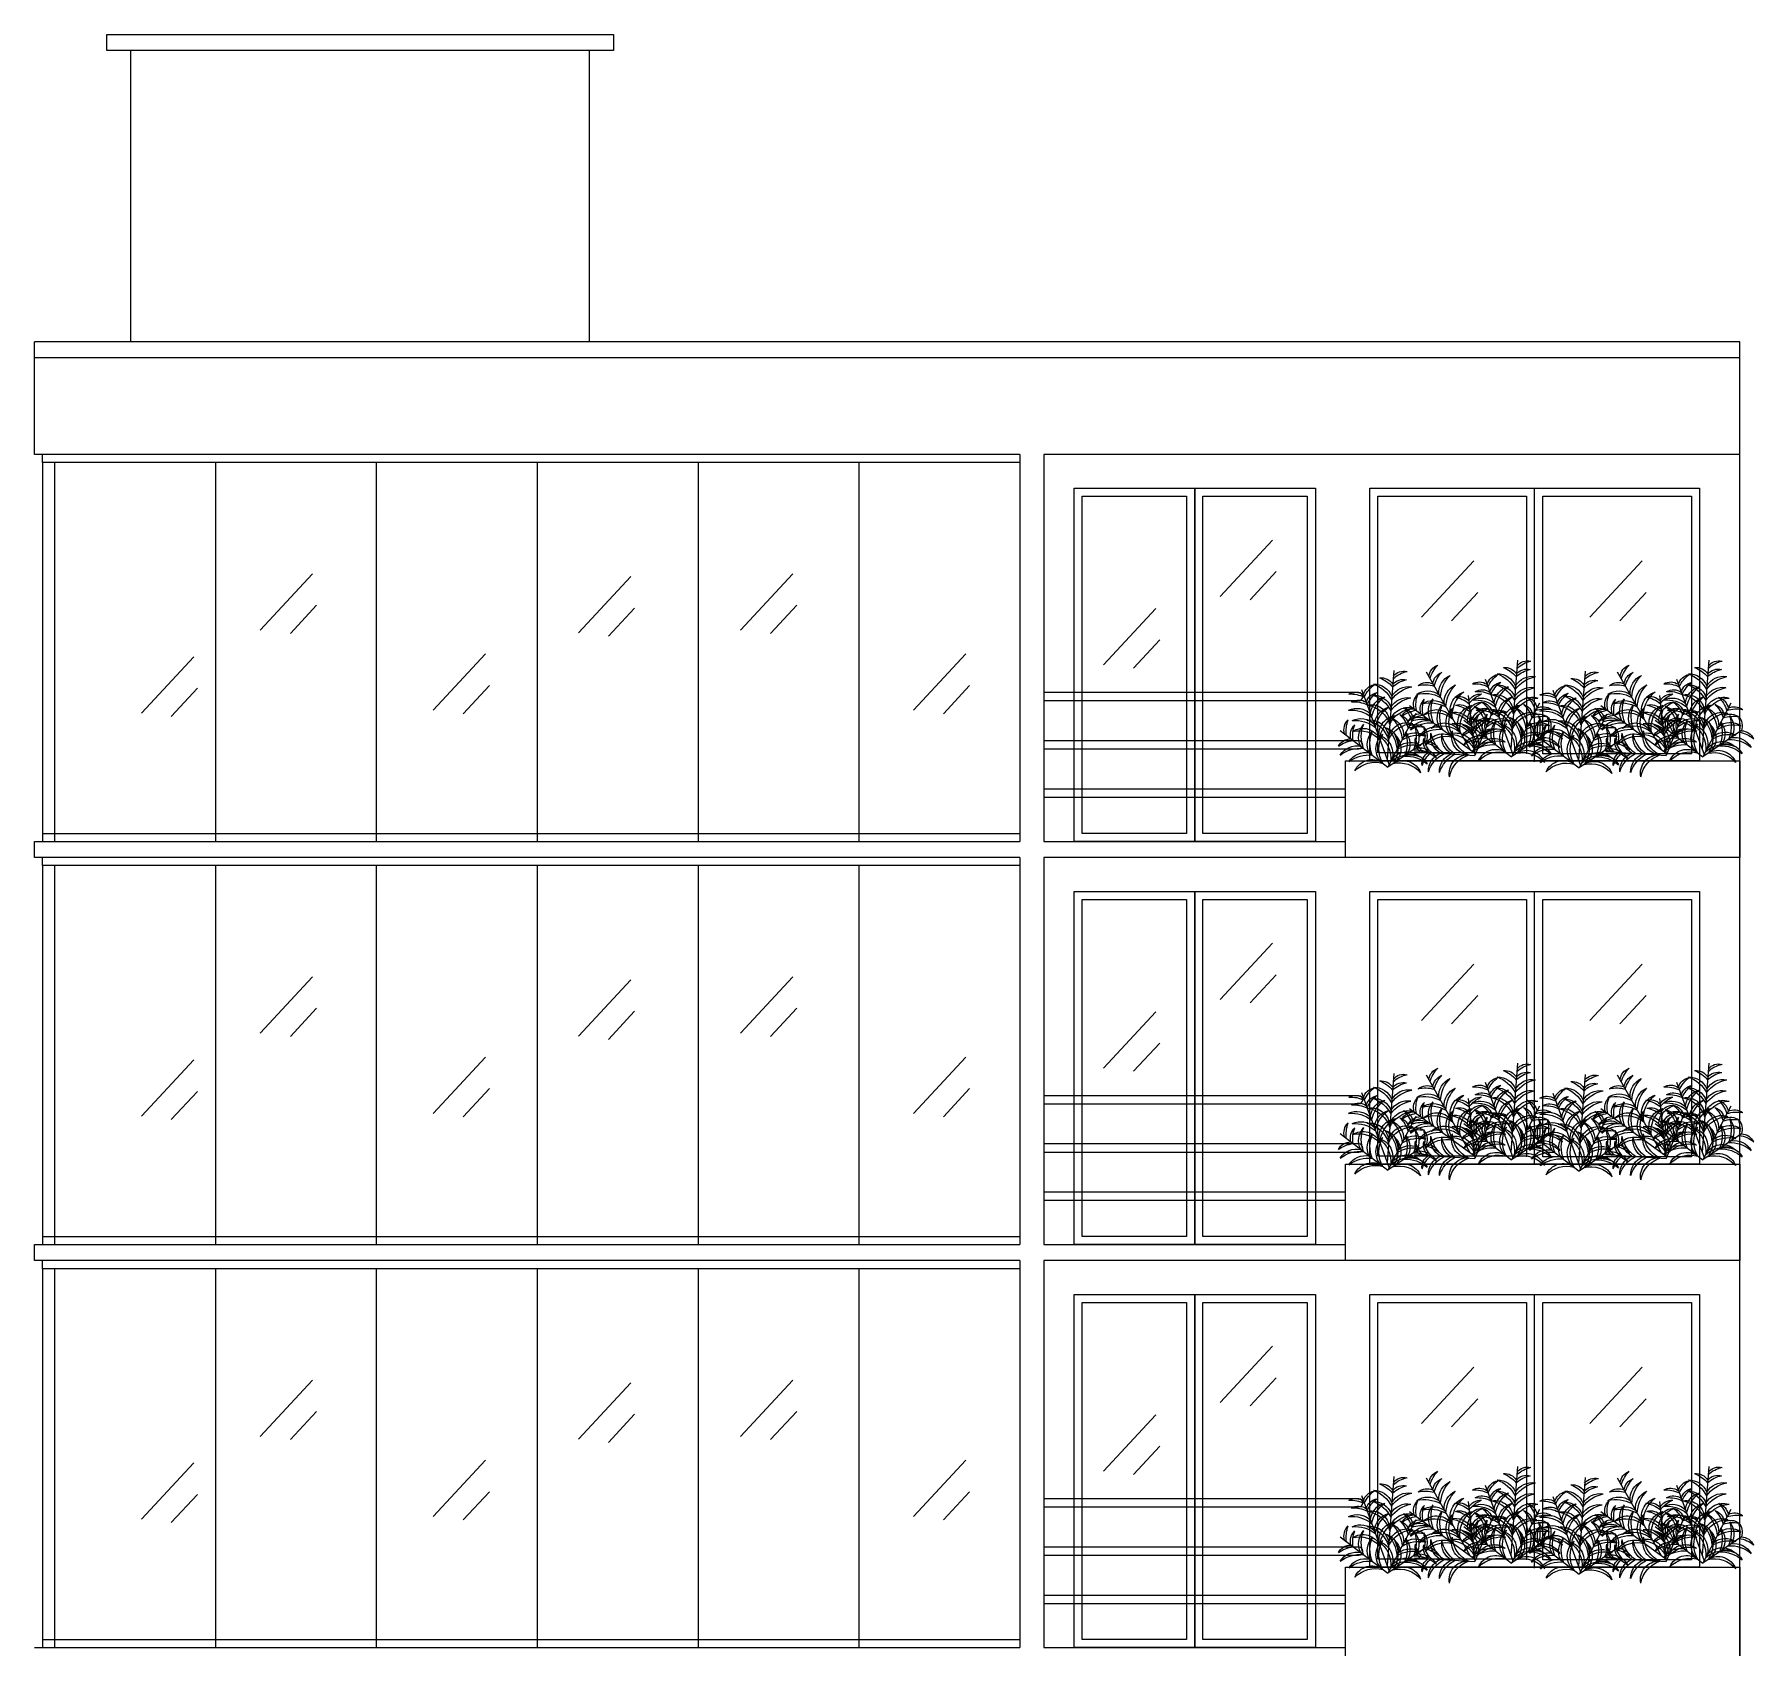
# Model space of a CAD drawing. Header units: millimetres. Extents: x 94 to 362, y 157 to 221.
# Drawn here: x 315.98 to 326.66, y 172.04 to 182.07 of the extents above; entities that cross this region are included whole.
import ezdxf

# ---------------------------------------------------------------- set-up
doc = ezdxf.new("R2010")
doc.units = ezdxf.units.MM
doc.layers.get('0').update_dxf_attribs({"lineweight": 9})
doc.layers.add('ARBOL', color=3, linetype='Continuous', lineweight=9)
doc.layers.add('BARDA PERIMETRAL', color=5, linetype='Continuous', lineweight=9)

# ---------------------------------------------------------------- blocks, each defined once
blk = doc.blocks.new('arbusto02')
at = {"layer": 'ARBOL', "linetype": 'ByBlock'}
for p, q in [((-0.048, 0.801), (0.007, 0.065)), ((0.22, 0.644), (-0.01, 0.019)), ((-0.23, 0.444), (0, 0)), ((0.397, 0.303), (0, 0)), ((-0.319, 0.217), (0, 0))]:
    blk.add_line(p, q, dxfattribs=at)
for centre, radius, start, end in [((-0.132, 0.68), 0.115, 40.53, 103.8644), ((-0.216, 0.539), 0.26, 48.3163, 77.6194), ((-0.127, 0.612), 0.115, 40.53, 103.8644), ((-0.211, 0.471), 0.26, 48.3163, 77.6194), ((0.058, 0.626), 0.115, 84.6157, 147.9501), ((0.162, 0.498), 0.26, 110.8607, 140.1638), ((-0.171, 0.507), 0.16, 29.4889, 99.6338), ((-0.248, 0.401), 0.268, 35.6112, 79.2766), ((-0.164, 0.416), 0.16, 29.4889, 99.6338), ((-0.241, 0.31), 0.268, 35.6112, 79.2766), ((0.117, 0.528), 0.16, 88.8463, 158.9911), ((0.209, 0.435), 0.268, 109.2035, 152.8688), ((0.124, 0.437), 0.16, 88.8463, 158.9911), ((0.215, 0.344), 0.268, 109.2035, 152.8688), ((-0.128, 0.362), 0.268, 11.1933, 54.8587), ((-0.014, 0.427), 0.16, 5.071, 75.2158), ((-0.065, 0.41), 0.26, 23.8984, 53.2015), ((0.069, 0.505), 0.115, 16.1121, 79.4464), ((-0.042, 0.474), 0.26, 23.8984, 53.2015), ((0.093, 0.569), 0.115, 16.1121, 79.4464), ((0.309, 0.346), 0.26, 86.4427, 115.7458), ((0.268, 0.505), 0.115, 60.1978, 123.5321), ((-0.168, 0.338), 0.156, 7.666, 107.8746), ((-0.227, 0.251), 0.236, 25.9065, 87.4278), ((-0.095, 0.385), 0.115, 107.7459, 171.0802), ((0.051, 0.308), 0.26, 133.9908, 163.2939), ((-0.063, 0.325), 0.115, 107.7459, 171.0802), ((0.082, 0.248), 0.26, 133.9908, 163.2939), ((0.14, 0.361), 0.156, 80.6055, 180.8141), ((0.21, 0.283), 0.236, 101.0522, 162.5736), ((-0.046, 0.341), 0.16, 5.071, 75.2158), ((-0.159, 0.277), 0.268, 11.1933, 54.8587), ((0.302, 0.204), 0.268, 84.7855, 128.4509), ((0.257, 0.327), 0.16, 64.4284, 134.5732), ((0.285, 0.282), 0.26, 86.4427, 115.7458), ((0.244, 0.441), 0.115, 60.1978, 123.5321), ((-0.26, 0.3), 0.115, 63.6602, 126.9945), ((-0.281, 0.137), 0.26, 71.4465, 100.7496), ((-0.211, 0.255), 0.115, 136.2275, 199.5619), ((-0.046, 0.257), 0.26, 162.4725, 191.7756), ((-0.229, 0.239), 0.115, 63.6602, 126.9945), ((-0.25, 0.076), 0.26, 71.4465, 100.7496), ((-0.097, 0.24), 0.16, 140.4581, 210.6029), ((0.033, 0.254), 0.268, 160.8153, 204.4806), ((-0.158, 0.212), 0.156, 7.666, 107.8746), ((-0.217, 0.125), 0.236, 25.9065, 87.4278), ((-0.022, 0.189), 0.16, 140.4581, 210.6029), ((0.108, 0.203), 0.268, 160.8153, 204.4806), ((0.029, 0.258), 0.16, 111.9765, 182.1213), ((0.15, 0.208), 0.268, 132.3336, 175.999), ((0.071, 0.177), 0.16, 111.9765, 182.1213), ((0.192, 0.127), 0.268, 132.3336, 175.999), ((-0.082, 0.272), 0.156, 343.248, 83.4567), ((-0.171, 0.217), 0.236, 1.4886, 63.0099), ((0.15, 0.235), 0.156, 80.6055, 180.8141), ((0.22, 0.157), 0.236, 101.0522, 162.5736), ((0.208, 0.165), 0.156, 56.1875, 156.3962), ((0.24, 0.066), 0.236, 76.6343, 138.1556), ((0.27, 0.119), 0.268, 84.7855, 128.4509), ((0.226, 0.242), 0.16, 64.4284, 134.5732), ((0.011, 0.19), 0.16, 332.6191, 42.7639), ((-0.119, 0.197), 0.268, 338.7414, 22.4068), ((0.083, 0.246), 0.16, 332.6191, 42.7639), ((-0.047, 0.252), 0.268, 338.7414, 22.4068), ((0.032, 0.259), 0.26, 351.4465, 20.7496), ((0.196, 0.267), 0.115, 343.6602, 46.9945), ((0.25, 0.308), 0.115, 343.6602, 46.9945), ((0.086, 0.3), 0.26, 351.4465, 20.7496), ((-0.315, 0.101), 0.115, 92.1418, 155.4762), ((-0.256, -0.052), 0.26, 99.9281, 129.2312), ((-0.259, 0.001), 0.16, 81.1007, 151.2455), ((-0.224, -0.124), 0.268, 87.223, 130.8884), ((-0.227, 0.125), 0.16, 52.6191, 122.7639), ((-0.256, -0.003), 0.268, 58.7414, 102.4068), ((-0.186, 0.044), 0.16, 52.6191, 122.7639), ((-0.214, -0.083), 0.268, 58.7414, 102.4068), ((0.048, 0.154), 0.156, 132.2173, 232.4259), ((0.153, 0.161), 0.236, 152.664, 214.1854), ((0.116, 0.113), 0.156, 103.7356, 203.9443), ((0.211, 0.069), 0.236, 124.1824, 185.7037), ((-0.161, 0.152), 0.236, 329.0367, 30.558), ((-0.057, 0.151), 0.156, 310.7961, 51.0048), ((0.231, -0.112), 0.268, 52.3336, 95.999), ((0.259, 0.016), 0.16, 31.9765, 102.1213), ((0.258, -0.038), 0.26, 53.9908, 83.2939), ((0.309, 0.119), 0.115, 27.7459, 91.0802), ((-0.184, -0.05), 0.16, 81.1007, 151.2455), ((-0.149, -0.176), 0.268, 87.223, 130.8884), ((-0.125, -0.102), 0.156, 59.2778, 159.4864), ((-0.093, -0.201), 0.236, 77.5183, 139.0396), ((-0.159, -0.029), 0.156, 30.7961, 131.0048), ((-0.178, -0.133), 0.236, 49.0367, 110.558), ((0.104, -0.196), 0.236, 44.1824, 105.7037), ((0.131, -0.094), 0.156, 23.7356, 123.9443), ((0.158, -0.167), 0.268, 52.3336, 95.999), ((0.187, -0.039), 0.16, 31.9765, 102.1213)]:
    blk.add_arc(centre, radius, start, end, dxfattribs=at)

msp = doc.modelspace()

# ---------------------------------------------------------------- linework, layer by layer
for p, q in [((316.576, 180.155), (316.576, 181.965)), ((319.426, 180.155), (319.426, 181.965)), ((326.576, 180.155), (315.976, 180.155)), ((315.976, 179.455), (315.976, 180.155)), ((326.576, 164), (326.576, 180.155)), ((326.576, 180.055), (315.976, 180.055)), ((322.101, 179.455), (315.976, 179.455)), ((316.026, 179.405), (316.026, 179.455)), ((322.101, 179.455), (322.101, 177.05)), ((322.251, 179.455), (322.251, 177.05)), ((326.576, 179.455), (322.251, 179.455)), ((322.101, 179.405), (316.026, 179.405)), ((316.026, 179.405), (316.026, 177.05)), ((316.101, 179.405), (316.101, 177.05)), ((317.101, 179.405), (317.101, 177.05)), ((318.101, 179.405), (318.101, 177.05)), ((319.101, 179.405), (319.101, 177.05)), ((320.101, 179.405), (320.101, 177.05)), ((321.101, 179.405), (321.101, 177.05)), ((325.301, 177.545), (325.301, 179.245)), ((325.251, 179.195), (325.251, 177.595)), ((316.026, 177.1), (322.101, 177.1)), ((316.026, 177.1), (316.026, 177.05)), ((315.976, 176.95), (315.976, 177.05)), ((315.976, 177.05), (322.101, 177.05)), ((322.251, 177.05), (324.126, 177.05)), ((322.101, 176.95), (315.976, 176.95)), ((316.026, 176.9), (316.026, 176.95)), ((322.101, 176.9), (316.026, 176.9)), ((316.026, 176.9), (316.026, 174.545)), ((316.101, 176.9), (316.101, 174.545)), ((317.101, 176.9), (317.101, 174.545)), ((318.101, 176.9), (318.101, 174.545)), ((319.101, 176.9), (319.101, 174.545)), ((320.101, 176.9), (320.101, 174.545)), ((321.101, 176.9), (321.101, 174.545)), ((322.101, 176.95), (322.101, 174.545)), ((322.251, 176.95), (322.251, 174.545)), ((324.126, 176.95), (322.251, 176.95)), ((325.251, 176.69), (325.251, 175.09)), ((325.301, 175.04), (325.301, 176.74)), ((315.976, 174.445), (315.976, 174.545)), ((315.976, 174.545), (322.101, 174.545)), ((316.026, 174.595), (322.101, 174.595)), ((316.026, 174.595), (316.026, 174.545)), ((322.251, 174.545), (324.126, 174.545)), ((322.101, 174.445), (315.976, 174.445)), ((316.026, 174.395), (316.026, 174.445)), ((322.101, 174.445), (322.101, 172.04)), ((322.251, 174.445), (322.251, 172.04)), ((324.126, 174.445), (322.251, 174.445)), ((322.101, 174.395), (316.026, 174.395)), ((316.026, 174.395), (316.026, 172.04)), ((316.101, 174.395), (316.101, 172.04)), ((317.101, 174.395), (317.101, 172.04)), ((318.101, 174.395), (318.101, 172.04)), ((319.101, 174.395), (319.101, 172.04)), ((320.101, 174.395), (320.101, 172.04)), ((321.101, 174.395), (321.101, 172.04)), ((325.251, 174.185), (325.251, 172.585)), ((325.301, 172.535), (325.301, 174.235)), ((316.026, 172.09), (322.101, 172.09)), ((316.026, 172.09), (316.026, 172.04)), ((315.976, 172.04), (322.101, 172.04)), ((322.251, 172.04), (324.126, 172.04))]:
    msp.add_line(p, q)
at = {"color": 4}
for p, q in [((323.671, 178.923), (323.346, 178.573)), ((324.923, 178.793), (324.598, 178.443)), ((325.97, 178.793), (325.645, 178.443)), ((317.705, 178.713), (317.38, 178.363)), ((319.683, 178.696), (319.358, 178.346)), ((320.69, 178.713), (320.365, 178.363)), ((323.695, 178.727), (323.532, 178.552)), ((324.947, 178.597), (324.784, 178.422)), ((325.994, 178.597), (325.831, 178.422)), ((317.729, 178.518), (317.567, 178.343)), ((319.706, 178.5), (319.544, 178.325)), ((320.714, 178.518), (320.551, 178.343)), ((322.947, 178.497), (322.622, 178.147)), ((322.971, 178.302), (322.808, 178.127)), ((316.966, 178.198), (316.641, 177.848)), ((318.78, 178.215), (318.455, 177.865)), ((321.765, 178.215), (321.44, 177.865)), ((316.99, 178.002), (316.827, 177.827)), ((318.804, 178.019), (318.641, 177.844)), ((321.788, 178.019), (321.626, 177.844)), ((323.671, 176.418), (323.346, 176.068)), ((323.695, 176.222), (323.532, 176.047)), ((324.923, 176.288), (324.598, 175.938)), ((325.97, 176.288), (325.645, 175.938)), ((317.705, 176.208), (317.38, 175.858)), ((319.683, 176.191), (319.358, 175.841)), ((320.69, 176.208), (320.365, 175.858)), ((317.729, 176.013), (317.567, 175.838)), ((320.714, 176.013), (320.551, 175.838)), ((324.947, 176.092), (324.784, 175.917)), ((325.994, 176.092), (325.831, 175.917)), ((319.706, 175.995), (319.544, 175.82)), ((322.947, 175.992), (322.622, 175.642)), ((322.971, 175.797), (322.808, 175.622)), ((316.966, 175.693), (316.641, 175.343)), ((318.78, 175.71), (318.455, 175.36)), ((321.765, 175.71), (321.44, 175.36)), ((316.99, 175.497), (316.827, 175.322)), ((318.804, 175.514), (318.641, 175.339)), ((321.788, 175.514), (321.626, 175.339)), ((323.671, 173.913), (323.346, 173.563)), ((324.923, 173.783), (324.598, 173.433)), ((325.97, 173.783), (325.645, 173.433)), ((317.705, 173.703), (317.38, 173.353)), ((319.683, 173.686), (319.358, 173.336)), ((320.69, 173.703), (320.365, 173.353)), ((323.695, 173.717), (323.532, 173.542)), ((324.947, 173.587), (324.784, 173.412)), ((325.994, 173.587), (325.831, 173.412)), ((317.729, 173.508), (317.567, 173.333)), ((319.706, 173.49), (319.544, 173.315)), ((320.714, 173.508), (320.551, 173.333)), ((322.947, 173.487), (322.622, 173.137)), ((322.971, 173.292), (322.808, 173.117)), ((316.966, 173.188), (316.641, 172.838)), ((318.78, 173.205), (318.455, 172.855)), ((321.765, 173.205), (321.44, 172.855)), ((318.804, 173.009), (318.641, 172.834)), ((321.788, 173.009), (321.626, 172.834)), ((316.99, 172.992), (316.827, 172.817))]:
    msp.add_line(p, q, dxfattribs=at)
for points in [[(316.426, 182.065), (319.576, 182.065), (319.576, 181.965), (316.426, 181.965)], [(323.188, 177.05), (322.438, 177.05), (322.438, 179.245), (323.188, 179.245)], [(323.938, 177.05), (323.188, 177.05), (323.188, 179.245), (323.938, 179.245)], [(324.276, 179.245), (326.326, 179.245), (326.326, 177.55), (324.276, 177.55)], [(323.138, 177.1), (322.488, 177.1), (322.488, 179.195), (323.138, 179.195)], [(323.888, 177.1), (323.238, 177.1), (323.238, 179.195), (323.888, 179.195)], [(324.326, 179.195), (325.251, 179.195), (325.251, 177.6), (324.326, 177.6)], [(325.351, 179.195), (326.276, 179.195), (326.276, 177.595), (325.351, 177.595)], [(324.126, 177.55), (326.576, 177.55), (326.576, 176.95), (324.126, 176.95)], [(323.188, 174.545), (322.438, 174.545), (322.438, 176.74), (323.188, 176.74)], [(323.138, 174.595), (322.488, 174.595), (322.488, 176.69), (323.138, 176.69)], [(323.938, 174.545), (323.188, 174.545), (323.188, 176.74), (323.938, 176.74)], [(323.888, 174.595), (323.238, 174.595), (323.238, 176.69), (323.888, 176.69)], [(324.276, 176.74), (326.326, 176.74), (326.326, 175.045), (324.276, 175.045)], [(324.326, 176.69), (325.251, 176.69), (325.251, 175.095), (324.326, 175.095)], [(325.351, 176.69), (326.276, 176.69), (326.276, 175.09), (325.351, 175.09)], [(324.126, 175.045), (326.576, 175.045), (326.576, 174.445), (324.126, 174.445)], [(323.188, 172.04), (322.438, 172.04), (322.438, 174.235), (323.188, 174.235)], [(323.138, 172.09), (322.488, 172.09), (322.488, 174.185), (323.138, 174.185)], [(323.938, 172.04), (323.188, 172.04), (323.188, 174.235), (323.938, 174.235)], [(323.888, 172.09), (323.238, 172.09), (323.238, 174.185), (323.888, 174.185)], [(324.276, 174.235), (326.326, 174.235), (326.326, 172.54), (324.276, 172.54)], [(324.326, 174.185), (325.251, 174.185), (325.251, 172.59), (324.326, 172.59)], [(325.351, 174.185), (326.276, 174.185), (326.276, 172.585), (325.351, 172.585)], [(324.126, 172.54), (326.576, 172.54), (326.576, 171.94), (324.126, 171.94)]]:
    msp.add_lwpolyline(points, close=True)
for points in [[(322.251, 177.925), (324.208, 177.925, 1), (324.208, 177.975), (322.251, 177.975)], [(322.251, 177.625), (324.208, 177.625, 1), (324.208, 177.675), (322.251, 177.675)], [(322.251, 175.42), (324.208, 175.42, 1), (324.208, 175.47), (322.251, 175.47)], [(322.251, 175.12), (324.208, 175.12, 1), (324.208, 175.17), (322.251, 175.17)], [(322.251, 172.915), (324.208, 172.915, 1), (324.208, 172.965), (322.251, 172.965)], [(322.251, 172.615), (324.208, 172.615, 1), (324.208, 172.665), (322.251, 172.665)]]:
    msp.add_lwpolyline(points, format="xyb")
for points in [[(324.126, 177.375), (322.251, 177.375)], [(322.251, 177.325), (324.126, 177.325)], [(324.126, 174.87), (322.251, 174.87)], [(322.251, 174.82), (324.126, 174.82)], [(324.126, 172.365), (322.251, 172.365)], [(322.251, 172.315), (324.126, 172.315)]]:
    msp.add_lwpolyline(points)

# ---------------------------------------------------------------- block references
at = {"layer": 'BARDA PERIMETRAL', "linetype": 'Continuous', "xscale": -0.75, "yscale": 0.75, "zscale": 0.75, "rotation": 33.69006752597306}
for p in [(324.929, 177.585), (326.118, 177.585), (324.929, 175.08), (326.118, 175.08), (324.929, 172.575), (326.118, 172.575)]:
    msp.add_blockref('arbusto02', p, dxfattribs=at)
at = {"layer": 'BARDA PERIMETRAL', "linetype": 'Continuous', "xscale": -0.75, "yscale": 0.75, "zscale": 0.75}
for p in [(325.158, 177.576), (326.347, 177.576), (324.389, 177.512), (325.578, 177.507), (324.389, 175.007), (325.158, 175.071), (325.578, 175.002), (326.347, 175.071), (325.158, 172.566), (326.347, 172.566), (324.389, 172.502), (325.578, 172.497)]:
    msp.add_blockref('arbusto02', p, dxfattribs=at)

doc.saveas('drawing.dxf')
